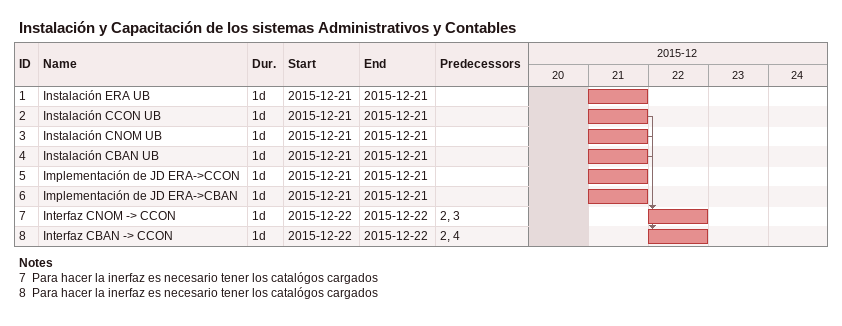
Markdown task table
Instalación y Capacitación de los sistemas Administrativos y Contables

| ID | Task | Duration | Start | Finish | Predecessors |
|---|---|---|---|---|---|
| 1 | Instalación ERA UB | 1d | 2015-12-21 | 2015-12-21 |  |
| 2 | Instalación CCON UB | 1d | 2015-12-21 | 2015-12-21 |  |
| 3 | Instalación CNOM UB | 1d | 2015-12-21 | 2015-12-21 |  |
| 4 | Instalación CBAN UB | 1d | 2015-12-21 | 2015-12-21 |  |
| 5 | Implementación de JD ERA->CCON | 1d | 2015-12-21 | 2015-12-21 |  |
| 6 | Implementación de JD ERA->CBAN | 1d | 2015-12-21 | 2015-12-21 |  |
| 7 | Interfaz CNOM -> CCON | 1d | 2015-12-22 | 2015-12-22 | 2, 3 |
| 8 | Interfaz CBAN -> CCON | 1d | 2015-12-22 | 2015-12-22 | 2, 4 |

Notes
- 7: Para hacer la inerfaz es necesario tener los catalógos cargados
- 8: Para hacer la inerfaz es necesario tener los catalógos cargados
